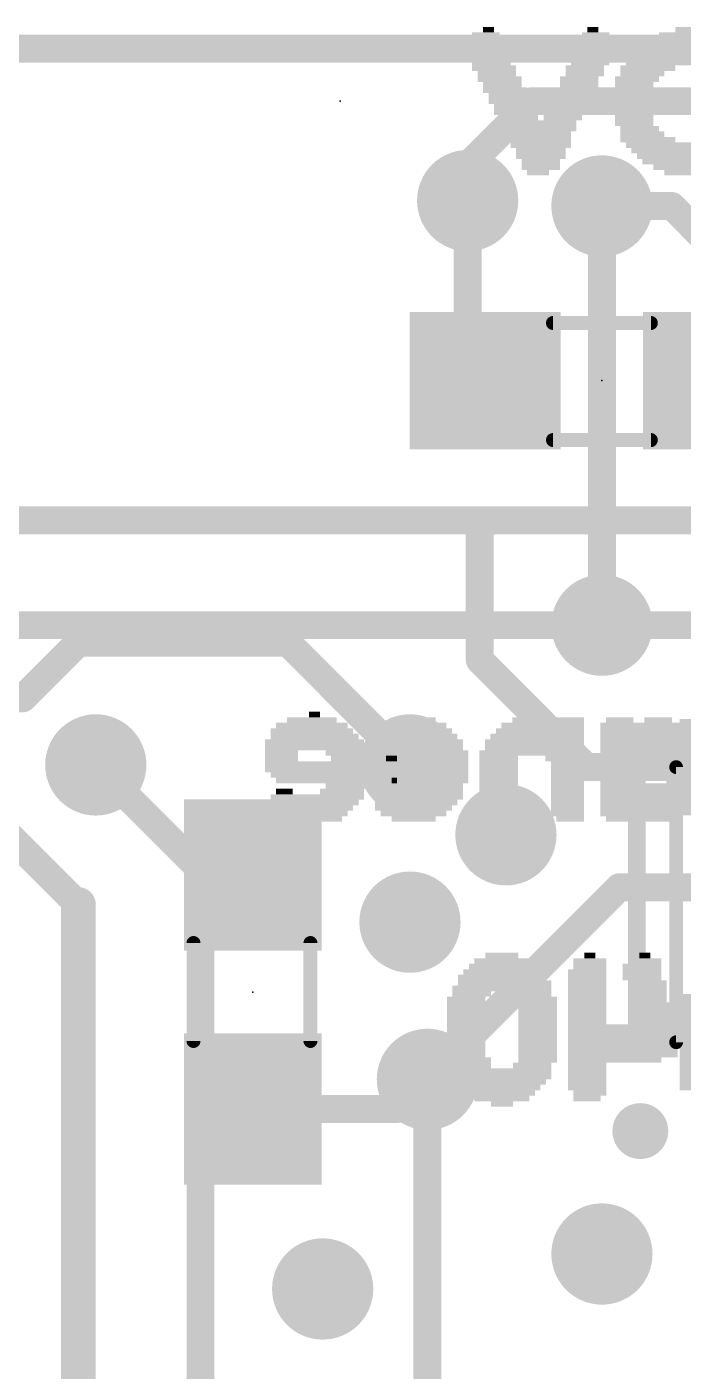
# Model space of a CAD drawing. Extents: x -41 to 66, y -21 to 32.
# Drawn here: x 5.98 to 10.75, y 9.31 to 19.08 of the extents above; entities that cross this region are included whole.
import ezdxf

# ---------------------------------------------------------------- set-up
doc = ezdxf.new("R2010")
doc.units = 0
for name, color, linetype in [('1', 12, 'CONTINUOUS'), ('16', 132, 'CONTINUOUS'), ('18', 110, 'CONTINUOUS'), ('21', 41, 'CONTINUOUS'), ('22', 40, 'CONTINUOUS'), ('23', 53, 'CONTINUOUS'), ('51', 53, 'CONTINUOUS')]:
    doc.layers.add(name, color=color, linetype=linetype)

# ---------------------------------------------------------------- blocks, each defined once
blk = doc.blocks.new('RECT')
blk.add_solid([(-0.5, -0.5), (0.5, -0.5), (-0.5, 0.5), (0.5, 0.5)])
blk = doc.blocks.new('ROUNDV')
at = {"const_width": 0.5}
blk.add_lwpolyline([(0, -0.25, 1), (0, 0.25, 1), (0, -0.25)], format="xyb", dxfattribs=at)

msp = doc.modelspace()

# ---------------------------------------------------------------- linework, layer by layer
at = {"layer": '1'}
for points, const_width in [([(9.183, 16.637), (9.183, 17.819)], 0.2032), ([(10.668, 17.78), (10.16, 17.78)], 0.2032), ([(10.668, 17.78), (11.01, 17.438)], 0.2032), ([(9.31, 16.51), (9.183, 16.637)], 0.2032), ([(9.271, 15.494), (4.064, 15.494)], 0.2032), ([(13.335, 15.494), (9.271, 15.494)], 0.2032), ([(9.271, 15.367), (9.271, 15.494)], 0.2032), ([(9.271, 15.24), (9.271, 15.367)], 0.2032), ([(9.271, 14.478), (9.271, 15.24)], 0.2032), ([(10.16, 14.732), (11.557, 14.732)], 0.2032), ([(5.945, 14.2), (6.35, 14.605)], 0.2032), ([(6.35, 14.605), (7.874, 14.605)], 0.2032), ([(7.874, 14.605), (8.763, 13.716)], 0.2032), ([(10.049, 13.7), (9.271, 14.478)], 0.2032), ([(5.08, 14.2), (5.945, 14.2)], 0.2032), ([(7.278, 12.915), (6.477, 13.716)], 0.2032), ([(11.0875, 13.7), (10.049, 13.7)], 0.2032), ([(5.85, 13.2), (6.35, 12.7)], 0.2032), ([(7.62, 12.915), (7.278, 12.915)], 0.2032), ([(10.287, 12.827), (8.89, 11.43)], 0.2032), ([(12.954, 12.827), (10.287, 12.827)], 0.2032), ([(6.35, 12.7), (6.35, 8.89)], 0.254), ([(8.89, 11.43), (8.675, 11.215)], 0.2032), ([(7.62, 11.215), (7.913, 11.215)], 0.2032), ([(8.675, 11.215), (7.62, 11.215)], 0.2032)]:
    msp.add_lwpolyline(points, dxfattribs=dict(at, const_width=const_width))
for points, const_width in [([(9.2338, 17.819, 1), (9.1322, 17.819)], 0.1016), ([(10.16, 17.8308, 1), (10.16, 17.7292)], 0.1016), ([(10.7039, 17.8159, 1), (10.6321, 17.7441)], 0.1016), ([(10.668, 17.7292, 1), (10.668, 17.8308)], 0.1016), ([(9.2189, 16.6729, 1), (9.1471, 16.6011)], 0.1016), ([(9.1322, 16.637, 1), (9.2338, 16.637)], 0.1016), ([(9.2741, 16.4741, 1), (9.3459, 16.5459)], 0.1016), ([(9.271, 15.5448, 1), (9.271, 15.4432)], 0.1016), ([(9.3218, 15.494, 1), (9.2202, 15.494)], 0.1016), ([(9.271, 15.4432, 1), (9.271, 15.5448)], 0.1016), ([(9.3218, 15.367, 1), (9.2202, 15.367)], 0.1016), ([(9.2202, 15.367, 1), (9.3218, 15.367)], 0.1016), ([(9.3218, 15.24, 1), (9.2202, 15.24)], 0.1016), ([(9.2202, 15.24, 1), (9.3218, 15.24)], 0.1016), ([(10.16, 14.7828, 1), (10.16, 14.6812)], 0.1016), ([(6.35, 14.6558, 1), (6.35, 14.5542)], 0.1016), ([(6.3859, 14.5691, 1), (6.3141, 14.6409)], 0.1016), ([(7.9099, 14.6409, 1), (7.8381, 14.5691)], 0.1016), ([(7.874, 14.5542, 1), (7.874, 14.6558)], 0.1016), ([(9.3069, 14.5139, 1), (9.2351, 14.4421)], 0.1016), ([(9.2202, 14.478, 1), (9.3218, 14.478)], 0.1016), ([(5.9091, 14.2359, 1), (5.9809, 14.1641)], 0.1016), ([(5.945, 14.1492, 1), (5.945, 14.2508)], 0.1016), ([(6.5129, 13.7519, 1), (6.4411, 13.6801)], 0.1016), ([(8.7271, 13.6801, 1), (8.7989, 13.7519)], 0.1016), ([(10.049, 13.7508, 1), (10.049, 13.6492)], 0.1016), ([(10.0131, 13.6641, 1), (10.0849, 13.7359)], 0.1016), ([(7.278, 12.9658, 1), (7.278, 12.8642)], 0.1016), ([(7.2421, 12.8791, 1), (7.3139, 12.9509)], 0.1016), ([(7.62, 12.8642, 1), (7.62, 12.9658)], 0.1016), ([(10.287, 12.8778, 1), (10.287, 12.7762)], 0.1016), ([(10.3229, 12.7911, 1), (10.2511, 12.8629)], 0.1016), ([(6.4135, 12.7, 1), (6.2865, 12.7)], 0.127), ([(6.3141, 12.6641, 1), (6.3859, 12.7359)], 0.1016), ([(8.8541, 11.4659, 1), (8.9259, 11.3941)], 0.1016), ([(8.9259, 11.3941, 1), (8.8541, 11.4659)], 0.1016), ([(7.62, 11.2658, 1), (7.62, 11.1642)], 0.1016), ([(7.62, 11.2658, 1), (7.62, 11.1642)], 0.1016), ([(7.913, 11.1642, 1), (7.913, 11.2658)], 0.1016), ([(8.6391, 11.2509, 1), (8.7109, 11.1791)], 0.1016), ([(8.675, 11.1642, 1), (8.675, 11.2658)], 0.1016)]:
    msp.add_lwpolyline(points, format="xyb", dxfattribs=dict(at, const_width=const_width))
at = {"layer": '16', "const_width": 0.2032}
for points in [[(12.319, 18.923), (3.429, 18.923)], [(9.652, 18.542), (9.183, 18.073)], [(11.303, 18.542), (9.652, 18.542)], [(9.183, 17.819), (9.183, 18.073)], [(10.16, 17.78), (10.16, 14.732)], [(10.16, 14.732), (4.572, 14.732)], [(18.288, 14.732), (10.16, 14.732)], [(7.239, 12.954), (6.477, 13.716)], [(7.239, 7.493), (7.239, 12.954)], [(8.89, 8.89), (8.89, 11.43)]]:
    msp.add_lwpolyline(points, dxfattribs=at)
at = {"layer": '16', "const_width": 0.1016}
for points in [[(9.652, 18.5928, 1), (9.652, 18.4912)], [(9.6879, 18.5061, 1), (9.6161, 18.5779)], [(9.2338, 18.073, 1), (9.1322, 18.073)], [(9.1471, 18.1089, 1), (9.2189, 18.0371)], [(9.1322, 17.819, 1), (9.2338, 17.819)], [(10.2108, 17.78, 1), (10.1092, 17.78)], [(10.16, 14.7828, 1), (10.16, 14.6812)], [(10.1092, 14.732, 1), (10.2108, 14.732)], [(10.16, 14.6812, 1), (10.16, 14.7828)], [(6.5129, 13.7519, 1), (6.4411, 13.6801)], [(7.2898, 12.954, 1), (7.1882, 12.954)], [(7.2031, 12.9181, 1), (7.2749, 12.9899)], [(8.9408, 11.43, 1), (8.8392, 11.43)]]:
    msp.add_lwpolyline(points, format="xyb", dxfattribs=at)
at = {"layer": '21'}
for points, const_width in [([(10.4458, 13.716, 1), (10.3822, 13.716)], 0.0635), ([(10.414, 13.7478, 1), (10.414, 13.6843)], 0.0635), ([(10.541, 13.6843, 1), (10.541, 13.7478)], 0.0635), ([(10.414, 11.7158, 1), (10.414, 11.6523)], 0.0635), ([(10.541, 11.6523, 1), (10.541, 11.7158)], 0.0635), ([(10.3822, 11.684, 1), (10.4458, 11.684)], 0.0635), ([(10.4394, 10.9522, 1), (10.4394, 11.1554, 1), (10.4394, 10.9522)], 0.2032)]:
    msp.add_lwpolyline(points, format="xyb", dxfattribs=dict(at, const_width=const_width))
at = {"layer": '21', "const_width": 0.127}
for points in [[(10.541, 13.716), (10.414, 13.716)], [(10.414, 13.716), (10.414, 11.684)], [(10.414, 11.684), (10.541, 11.684)]]:
    msp.add_lwpolyline(points, dxfattribs=at)
at = {"layer": '23'}
for p in [(8.255, 18.542), (10.16, 16.51), (7.62, 12.065)]:
    msp.add_point(p, dxfattribs=at)
at = {"layer": '51'}
for points, const_width in [([(10.516, 16.929), (9.804, 16.929)], 0.1016), ([(10.516, 16.078), (9.804, 16.078)], 0.1016), ([(10.7, 11.7), (10.7, 13.7)], 0.1), ([(14.7, 13.7), (10.7, 13.7)], 0.1), ([(7.188, 11.709), (7.188, 12.421)], 0.1016), ([(8.039, 11.709), (8.039, 12.421)], 0.1016), ([(14.7, 11.7), (10.7, 11.7)], 0.1)]:
    msp.add_lwpolyline(points, dxfattribs=dict(at, const_width=const_width))
for points, const_width in [([(9.804, 16.9544, 1), (9.804, 16.9036)], 0.0508), ([(10.516, 16.9036, 1), (10.516, 16.9544)], 0.0508), ([(9.804, 16.1034, 1), (9.804, 16.0526)], 0.0508), ([(10.516, 16.0526, 1), (10.516, 16.1034)], 0.0508), ([(10.725, 13.7, 1), (10.675, 13.7)], 0.05), ([(10.7, 13.725, 1), (10.7, 13.675)], 0.05), ([(7.2134, 12.421, 1), (7.1626, 12.421)], 0.0508), ([(8.0644, 12.421, 1), (8.0136, 12.421)], 0.0508), ([(7.1626, 11.709, 1), (7.2134, 11.709)], 0.0508), ([(8.0136, 11.709, 1), (8.0644, 11.709)], 0.0508), ([(10.7, 11.725, 1), (10.7, 11.675)], 0.05), ([(10.675, 11.7, 1), (10.725, 11.7)], 0.05)]:
    msp.add_lwpolyline(points, format="xyb", dxfattribs=dict(at, const_width=const_width))

# ---------------------------------------------------------------- block references
at = {"layer": '1', "xscale": 1.1}
for p, rotation in [((9.31, 16.51), 180), ((11.01, 16.51), 180), ((7.62, 12.915), 90), ((7.62, 11.215), 90)]:
    msp.add_blockref('RECT', p, dxfattribs=dict(at, rotation=rotation))
at = {"layer": '1', "xscale": 0.7, "yscale": 0.725, "rotation": 270}
for p in [(11.0875, 13.7), (11.0875, 11.7)]:
    msp.add_blockref('RECT', p, dxfattribs=at)
at = {"layer": '18', "xscale": 0.7366, "yscale": 0.7366}
for p in [(9.183, 17.819), (9.183, 17.819), (10.16, 17.78), (10.16, 17.78), (10.16, 14.732), (10.16, 14.732), (6.477, 13.716), (6.477, 13.716), (8.763, 13.716), (8.763, 13.716), (9.4615, 13.208), (9.4615, 13.208), (8.763, 12.573), (8.763, 12.573), (8.89, 11.43), (8.89, 11.43), (10.16, 10.16), (10.16, 10.16), (8.128, 9.906), (8.128, 9.906)]:
    msp.add_blockref('ROUNDV', p, dxfattribs=at)
at = {"layer": '21', "yscale": 0.04}
for p, xscale in [((9.335, 19.062), 0.08), ((10.095, 19.062), 0.08), ((10.795, 19.062), 0.2), ((9.295, 18.982), 0.24), ((9.315, 18.942), 0.28), ((9.315, 19.022), 0.2), ((10.115, 18.982), 0.28), ((10.115, 18.942), 0.28), ((10.115, 19.022), 0.2), ((10.775, 18.942), 0.72), ((10.795, 18.982), 0.6), ((10.795, 19.022), 0.44), ((9.315, 18.902), 0.28), ((9.335, 18.862), 0.32), ((10.075, 18.862), 0.28), ((10.115, 18.902), 0.28), ((10.755, 18.862), 0.84), ((10.775, 18.902), 0.8), ((9.355, 18.822), 0.28), ((9.375, 18.782), 0.32), ((10.035, 18.782), 0.28), ((10.075, 18.822), 0.28), ((10.495, 18.782), 0.4), ((10.735, 18.822), 0.8), ((9.395, 18.742), 0.28), ((9.415, 18.702), 0.32), ((9.435, 18.662), 0.28), ((9.995, 18.702), 0.28), ((9.995, 18.662), 0.28), ((10.035, 18.742), 0.28), ((10.415, 18.702), 0.32), ((10.395, 18.662), 0.28), ((10.455, 18.742), 0.32), ((9.455, 18.622), 0.32), ((9.475, 18.582), 0.28), ((9.955, 18.622), 0.28), ((9.955, 18.582), 0.28), ((10.395, 18.622), 0.28), ((10.395, 18.582), 0.28), ((9.475, 18.542), 0.28), ((9.515, 18.502), 0.28), ((9.515, 18.462), 0.28), ((9.915, 18.542), 0.28), ((9.915, 18.502), 0.28), ((9.895, 18.462), 0.24), ((10.395, 18.542), 0.28), ((10.395, 18.502), 0.28), ((10.395, 18.462), 0.28), ((9.555, 18.422), 0.28), ((9.695, 18.382), 0.56), ((9.875, 18.422), 0.28), ((10.395, 18.422), 0.28), ((10.395, 18.382), 0.28), ((9.715, 18.342), 0.52), ((9.695, 18.302), 0.48), ((9.715, 18.262), 0.44), ((10.435, 18.342), 0.28), ((10.455, 18.302), 0.32), ((10.495, 18.262), 0.4), ((9.715, 18.222), 0.44), ((9.715, 18.182), 0.36), ((10.735, 18.222), 0.8), ((10.775, 18.182), 0.8), ((9.715, 18.142), 0.36), ((9.715, 18.102), 0.28), ((9.715, 18.062), 0.28), ((10.795, 18.142), 0.76), ((10.795, 18.102), 0.68), ((10.795, 18.062), 0.52), ((9.695, 18.022), 0.16), ((10.795, 18.022), 0.36)]:
    msp.add_blockref('RECT', p, dxfattribs=dict(at, xscale=xscale))
at = {"layer": '22', "yscale": 0.04, "rotation": 180}
for p, xscale in [((8.069, 14.083), 0.08), ((8.049, 13.963), 0.6), ((8.049, 14.003), 0.52), ((8.049, 14.043), 0.36), ((8.789, 13.963), 0.56), ((8.789, 14.003), 0.48), ((8.789, 14.043), 0.32), ((9.709, 13.963), 0.64), ((9.729, 14.003), 0.6), ((9.609, 14.043), 0.2), ((9.929, 14.043), 0.2), ((10.449, 14.003), 0.6), ((10.469, 13.963), 0.64), ((10.289, 14.043), 0.2), ((10.569, 14.043), 0.2), ((8.069, 13.883), 0.72), ((8.069, 13.923), 0.64), ((8.809, 13.923), 0.6), ((8.829, 13.883), 0.64), ((9.669, 13.883), 0.72), ((9.689, 13.923), 0.68), ((10.489, 13.923), 0.68), ((10.509, 13.883), 0.72), ((8.069, 13.843), 0.72), ((7.829, 13.803), 0.24), ((7.829, 13.763), 0.24), ((8.309, 13.803), 0.32), ((8.329, 13.763), 0.28), ((8.829, 13.843), 0.64), ((8.649, 13.803), 0.2), ((8.629, 13.763), 0.08), ((9.009, 13.803), 0.36), ((9.029, 13.763), 0.32), ((9.649, 13.803), 0.76), ((9.409, 13.763), 0.28), ((9.669, 13.843), 0.72), ((9.889, 13.763), 0.28), ((10.509, 13.843), 0.72), ((10.529, 13.803), 0.76), ((10.289, 13.763), 0.28), ((10.769, 13.763), 0.28), ((8.089, 13.723), 0.76), ((8.089, 13.683), 0.76), ((9.049, 13.723), 0.28), ((9.049, 13.683), 0.28), ((9.409, 13.723), 0.28), ((9.409, 13.683), 0.28), ((9.909, 13.723), 0.24), ((9.909, 13.683), 0.24), ((10.289, 13.723), 0.28), ((10.289, 13.683), 0.28), ((10.769, 13.723), 0.28), ((10.789, 13.683), 0.24), ((8.109, 13.643), 0.72), ((8.129, 13.603), 0.68), ((8.649, 13.603), 0.04), ((9.029, 13.603), 0.32), ((9.049, 13.643), 0.28), ((9.409, 13.643), 0.28), ((9.409, 13.603), 0.28), ((9.909, 13.643), 0.24), ((9.909, 13.603), 0.24), ((10.289, 13.643), 0.28), ((10.289, 13.603), 0.28), ((10.769, 13.643), 0.28), ((10.769, 13.603), 0.28), ((8.089, 13.483), 0.68), ((7.849, 13.523), 0.12), ((8.269, 13.523), 0.32), ((8.309, 13.563), 0.32), ((8.829, 13.523), 0.64), ((8.829, 13.483), 0.64), ((8.649, 13.563), 0.2), ((8.989, 13.563), 0.32), ((9.409, 13.563), 0.28), ((9.409, 13.523), 0.28), ((9.409, 13.483), 0.28), ((9.909, 13.563), 0.24), ((9.909, 13.523), 0.24), ((9.909, 13.483), 0.24), ((10.529, 13.563), 0.76), ((10.509, 13.523), 0.72), ((10.509, 13.483), 0.72), ((8.069, 13.443), 0.64), ((8.049, 13.403), 0.6), ((8.809, 13.443), 0.6), ((8.789, 13.403), 0.56), ((9.409, 13.443), 0.28), ((9.409, 13.403), 0.28), ((9.909, 13.443), 0.24), ((9.909, 13.403), 0.24), ((10.489, 13.443), 0.68), ((10.469, 13.403), 0.64), ((8.029, 13.363), 0.56), ((8.029, 13.323), 0.48), ((8.029, 13.283), 0.16), ((8.789, 13.363), 0.48), ((8.789, 13.323), 0.32), ((9.409, 13.363), 0.28), ((9.409, 13.323), 0.2), ((9.909, 13.363), 0.24), ((9.929, 13.323), 0.2), ((10.449, 13.363), 0.6), ((10.289, 13.323), 0.2), ((10.569, 13.323), 0.2), ((9.432, 12.331), 0.24), ((10.072, 12.331), 0.08), ((10.472, 12.331), 0.08), ((9.432, 12.211), 0.56), ((9.452, 12.251), 0.52), ((9.432, 12.291), 0.4), ((10.052, 12.211), 0.28), ((10.072, 12.291), 0.24), ((10.072, 12.251), 0.24), ((10.452, 12.251), 0.28), ((10.452, 12.211), 0.28), ((10.472, 12.291), 0.24), ((9.432, 12.171), 0.64), ((9.452, 12.131), 0.68), ((10.052, 12.171), 0.28), ((10.052, 12.131), 0.28), ((10.452, 12.171), 0.28), ((10.492, 12.131), 0.28), ((9.172, 12.011), 0.28), ((9.432, 12.091), 0.72), ((9.212, 12.051), 0.28), ((9.652, 12.051), 0.28), ((9.692, 12.011), 0.28), ((10.052, 12.091), 0.28), ((10.052, 12.051), 0.28), ((10.052, 12.011), 0.28), ((10.492, 12.091), 0.28), ((10.492, 12.051), 0.28), ((10.492, 12.011), 0.28), ((9.172, 11.971), 0.28), ((9.172, 11.931), 0.28), ((9.692, 11.971), 0.28), ((9.692, 11.931), 0.28), ((10.052, 11.971), 0.28), ((10.052, 11.931), 0.28), ((10.532, 11.971), 0.28), ((10.532, 11.931), 0.28), ((9.172, 11.891), 0.28), ((9.172, 11.851), 0.28), ((9.172, 11.811), 0.28), ((9.692, 11.891), 0.28), ((9.692, 11.851), 0.28), ((9.692, 11.811), 0.28), ((10.052, 11.891), 0.28), ((10.052, 11.851), 0.28), ((10.312, 11.811), 0.8), ((10.532, 11.891), 0.28), ((10.532, 11.851), 0.28), ((9.172, 11.771), 0.28), ((9.172, 11.731), 0.28), ((9.692, 11.771), 0.28), ((9.692, 11.731), 0.28), ((10.312, 11.771), 0.8), ((10.312, 11.731), 0.8), ((9.172, 11.691), 0.28), ((9.172, 11.651), 0.28), ((9.172, 11.611), 0.28), ((9.692, 11.691), 0.28), ((9.692, 11.651), 0.28), ((9.692, 11.611), 0.28), ((10.312, 11.691), 0.8), ((10.312, 11.651), 0.8), ((10.312, 11.611), 0.8), ((9.192, 11.571), 0.32), ((9.212, 11.531), 0.28), ((9.652, 11.531), 0.28), ((9.692, 11.571), 0.28), ((10.252, 11.571), 0.68), ((10.052, 11.531), 0.28), ((9.432, 11.491), 0.72), ((9.452, 11.451), 0.68), ((10.052, 11.491), 0.28), ((10.052, 11.451), 0.28), ((9.432, 11.411), 0.64), ((9.432, 11.371), 0.56), ((9.432, 11.331), 0.48), ((10.052, 11.411), 0.28), ((10.052, 11.371), 0.28), ((10.072, 11.331), 0.24), ((9.432, 11.291), 0.4), ((9.432, 11.251), 0.16), ((10.052, 11.291), 0.2)]:
    msp.add_blockref('RECT', p, dxfattribs=dict(at, xscale=xscale))
at = {"layer": '51', "xscale": 0.5001, "yscale": 0.95}
for p, rotation in [((9.5798, 16.5049), 180), ((10.7482, 16.5049), 180), ((7.6149, 12.6453), 90), ((7.6149, 11.4769), 90)]:
    msp.add_blockref('RECT', p, dxfattribs=dict(at, rotation=rotation))

doc.saveas('drawing.dxf')
